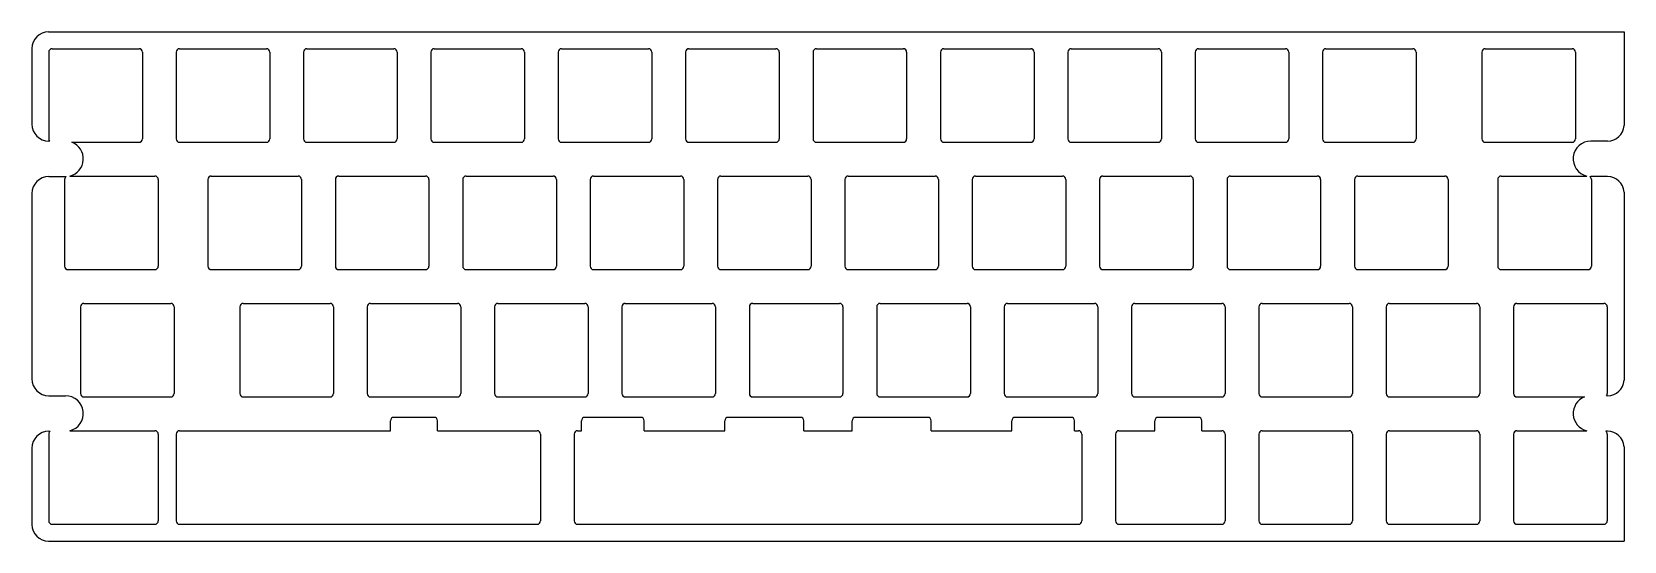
# Model space of a CAD drawing. Header units: millimetres. Extents: x 0 to 238, y -76 to 0.
import ezdxf

# ---------------------------------------------------------------- set-up
doc = ezdxf.new("R2010")
doc.units = ezdxf.units.MM

msp = doc.modelspace()

# ---------------------------------------------------------------- linework, layer by layer
at = {"color": 7, "linetype": 'Continuous', "lineweight": 25}
for p, q in [((2.5, 0), (238.125, 0)), ((238.125, 0), (238.125, -14.0274)), ((0, -2.5), (0, -13.8)), ((2.525, -3.025), (2.525, -16.025)), ((3.025, -2.525), (16.025, -2.525)), ((16.525, -3.025), (16.525, -16.025)), ((21.575, -3.025), (21.575, -16.025)), ((22.075, -2.525), (35.075, -2.525)), ((35.575, -3.025), (35.575, -16.025)), ((40.625, -3.025), (40.625, -16.025)), ((41.125, -2.525), (54.125, -2.525)), ((54.625, -3.025), (54.625, -16.025)), ((59.675, -3.025), (59.675, -16.025)), ((60.175, -2.525), (73.175, -2.525)), ((73.675, -3.025), (73.675, -16.025)), ((78.725, -3.025), (78.725, -16.025)), ((79.225, -2.525), (92.225, -2.525)), ((92.725, -3.025), (92.725, -16.025)), ((97.775, -3.025), (97.775, -16.025)), ((98.275, -2.525), (111.275, -2.525)), ((111.775, -3.025), (111.775, -16.025)), ((116.825, -3.025), (116.825, -16.025)), ((117.325, -2.525), (130.325, -2.525)), ((130.825, -3.025), (130.825, -16.025)), ((135.875, -3.025), (135.875, -16.025)), ((136.375, -2.525), (149.375, -2.525)), ((149.875, -3.025), (149.875, -16.025)), ((154.925, -3.025), (154.925, -16.025)), ((155.425, -2.525), (168.425, -2.525)), ((168.925, -3.025), (168.925, -16.025)), ((173.975, -3.025), (173.975, -16.025)), ((174.475, -2.525), (187.475, -2.525)), ((187.975, -3.025), (187.975, -16.025)), ((193.025, -3.025), (193.025, -16.025)), ((193.525, -2.525), (206.525, -2.525)), ((207.025, -3.025), (207.025, -16.025)), ((216.8375, -3.025), (216.8375, -16.025)), ((217.3375, -2.525), (230.3375, -2.525)), ((230.8375, -3.025), (230.8375, -16.025)), ((2.55, -16.35), (2.64503, -16.35)), ((5.99703, -16.525), (16.025, -16.525)), ((22.075, -16.525), (35.075, -16.525)), ((41.125, -16.525), (54.125, -16.525)), ((60.175, -16.525), (73.175, -16.525)), ((79.225, -16.525), (92.225, -16.525)), ((98.275, -16.525), (111.275, -16.525)), ((117.325, -16.525), (130.325, -16.525)), ((136.375, -16.525), (149.375, -16.525)), ((155.425, -16.525), (168.425, -16.525)), ((174.475, -16.525), (187.475, -16.525)), ((193.525, -16.525), (206.525, -16.525)), ((217.3375, -16.525), (230.3375, -16.525)), ((235.65, -16.35), (233.15, -16.35)), ((2.55, -21.65), (5.05, -21.65)), ((4.90625, -22.075), (4.90625, -35.075)), ((5.676, -21.575), (18.40625, -21.575)), ((18.90625, -22.075), (18.90625, -35.075)), ((26.3375, -22.075), (26.3375, -35.075)), ((26.8375, -21.575), (39.8375, -21.575)), ((40.3375, -22.075), (40.3375, -35.075)), ((45.3875, -22.075), (45.3875, -35.075)), ((45.8875, -21.575), (58.8875, -21.575)), ((59.3875, -22.075), (59.3875, -35.075)), ((64.4375, -22.075), (64.4375, -35.075)), ((64.9375, -21.575), (77.9375, -21.575)), ((78.4375, -22.075), (78.4375, -35.075)), ((83.4875, -22.075), (83.4875, -35.075)), ((83.9875, -21.575), (96.9875, -21.575)), ((97.4875, -22.075), (97.4875, -35.075)), ((102.5375, -22.075), (102.5375, -35.075)), ((103.0375, -21.575), (116.0375, -21.575)), ((116.5375, -22.075), (116.5375, -35.075)), ((121.5875, -22.075), (121.5875, -35.075)), ((122.0875, -21.575), (135.0875, -21.575)), ((135.5875, -22.075), (135.5875, -35.075)), ((140.6375, -22.075), (140.6375, -35.075)), ((141.1375, -21.575), (154.1375, -21.575)), ((154.6375, -22.075), (154.6375, -35.075)), ((159.6875, -22.075), (159.6875, -35.075)), ((160.1875, -21.575), (173.1875, -21.575)), ((173.6875, -22.075), (173.6875, -35.075)), ((178.7375, -22.075), (178.7375, -35.075)), ((179.2375, -21.575), (192.2375, -21.575)), ((192.7375, -22.075), (192.7375, -35.075)), ((197.7875, -22.075), (197.7875, -35.075)), ((198.2875, -21.575), (211.2875, -21.575)), ((211.7875, -22.075), (211.7875, -35.075)), ((219.21875, -22.075), (219.21875, -35.075)), ((219.71875, -21.575), (232.524, -21.575)), ((235.65, -21.65), (233.15, -21.65)), ((233.21875, -22.075), (233.21875, -35.075)), ((0, -24.2), (0, -51.9)), ((238.125, -23.9726), (238.125, -52.1274)), ((5.40625, -35.575), (18.40625, -35.575)), ((26.8375, -35.575), (39.8375, -35.575)), ((45.8875, -35.575), (58.8875, -35.575)), ((64.9375, -35.575), (77.9375, -35.575)), ((83.9875, -35.575), (96.9875, -35.575)), ((103.0375, -35.575), (116.0375, -35.575)), ((122.0875, -35.575), (135.0875, -35.575)), ((141.1375, -35.575), (154.1375, -35.575)), ((160.1875, -35.575), (173.1875, -35.575)), ((179.2375, -35.575), (192.2375, -35.575)), ((198.2875, -35.575), (211.2875, -35.575)), ((219.71875, -35.575), (232.71875, -35.575)), ((7.2875, -41.125), (7.2875, -54.125)), ((7.7875, -40.625), (20.7875, -40.625)), ((21.2875, -41.125), (21.2875, -54.125)), ((31.1, -41.125), (31.1, -54.125)), ((31.6, -40.625), (44.6, -40.625)), ((45.1, -41.125), (45.1, -54.125)), ((50.15, -41.125), (50.15, -54.125)), ((50.65, -40.625), (63.65, -40.625)), ((64.15, -41.125), (64.15, -54.125)), ((69.2, -41.125), (69.2, -54.125)), ((69.7, -40.625), (82.7, -40.625)), ((83.2, -41.125), (83.2, -54.125)), ((88.25, -41.125), (88.25, -54.125)), ((88.75, -40.625), (101.75, -40.625)), ((102.25, -41.125), (102.25, -54.125)), ((107.3, -41.125), (107.3, -54.125)), ((107.8, -40.625), (120.8, -40.625)), ((121.3, -41.125), (121.3, -54.125)), ((126.35, -41.125), (126.35, -54.125)), ((126.85, -40.625), (139.85, -40.625)), ((140.35, -41.125), (140.35, -54.125)), ((145.4, -41.125), (145.4, -54.125)), ((145.9, -40.625), (158.9, -40.625)), ((159.4, -41.125), (159.4, -54.125)), ((164.45, -41.125), (164.45, -54.125)), ((164.95, -40.625), (177.95, -40.625)), ((178.45, -41.125), (178.45, -54.125)), ((183.5, -41.125), (183.5, -54.125)), ((184, -40.625), (197, -40.625)), ((197.5, -41.125), (197.5, -54.125)), ((202.55, -41.125), (202.55, -54.125)), ((203.05, -40.625), (216.05, -40.625)), ((216.55, -41.125), (216.55, -54.125)), ((221.6, -41.125), (221.6, -54.125)), ((222.1, -40.625), (235.1, -40.625)), ((235.6, -41.125), (235.6, -54.125)), ((2.55, -54.45), (5.05, -54.45)), ((7.7875, -54.625), (20.7875, -54.625)), ((31.6, -54.625), (44.6, -54.625)), ((50.65, -54.625), (63.65, -54.625)), ((69.7, -54.625), (82.7, -54.625)), ((88.75, -54.625), (101.75, -54.625)), ((107.8, -54.625), (120.8, -54.625)), ((126.85, -54.625), (139.85, -54.625)), ((145.9, -54.625), (158.9, -54.625)), ((164.95, -54.625), (177.95, -54.625)), ((184, -54.625), (197, -54.625)), ((203.05, -54.625), (216.05, -54.625)), ((222.1, -54.625), (232.20297, -54.625)), ((235.65, -54.45), (235.47997, -54.45)), ((53.65, -59.675), (53.65, -58.175)), ((60.15, -57.675), (54.15, -57.675)), ((60.65, -59.675), (60.65, -58.175)), ((82.19325, -59.675), (82.19325, -58.175)), ((91.0745, -57.675), (82.69325, -57.675)), ((91.5745, -59.675), (91.5745, -58.175)), ((103.6245, -59.675), (103.6245, -58.175)), ((114.9505, -57.675), (104.1245, -57.675)), ((115.4505, -59.675), (115.4505, -58.175)), ((122.6745, -59.675), (122.6745, -58.175)), ((134.0005, -57.675), (123.1745, -57.675)), ((134.5005, -59.675), (134.5005, -58.175)), ((146.5505, -59.675), (146.5505, -58.175)), ((155.43175, -57.675), (147.0505, -57.675)), ((155.93175, -59.675), (155.93175, -58.175)), ((167.95, -59.675), (167.95, -58.175)), ((174.45, -57.675), (168.45, -57.675)), ((174.95, -59.675), (174.95, -58.175)), ((2.525, -60.175), (2.525, -73.175)), ((2.55, -59.75), (2.76161, -59.75)), ((5.676, -59.675), (18.40625, -59.675)), ((18.90625, -60.175), (18.90625, -73.175)), ((21.575, -60.175), (21.575, -73.175)), ((22.075, -59.675), (53.65, -59.675)), ((60.65, -59.675), (75.55625, -59.675)), ((76.05625, -60.175), (76.05625, -73.175)), ((81.10625, -60.175), (81.10625, -73.175)), ((81.60625, -59.675), (82.19325, -59.675)), ((91.5745, -59.675), (103.6245, -59.675)), ((115.4505, -59.675), (122.6745, -59.675)), ((134.5005, -59.675), (146.5505, -59.675)), ((155.93175, -59.675), (156.51875, -59.675)), ((157.01875, -60.175), (157.01875, -73.175)), ((162.06875, -60.175), (162.06875, -73.175)), ((162.56875, -59.675), (167.95, -59.675)), ((174.95, -59.675), (177.95, -59.675)), ((178.45, -60.175), (178.45, -73.175)), ((183.5, -60.175), (183.5, -73.175)), ((184, -59.675), (197, -59.675)), ((197.5, -60.175), (197.5, -73.175)), ((202.55, -60.175), (202.55, -73.175)), ((203.05, -59.675), (216.05, -59.675)), ((216.55, -60.175), (216.55, -73.175)), ((221.6, -60.175), (221.6, -73.175)), ((222.1, -59.675), (232.524, -59.675)), ((235.65, -59.75), (235.36339, -59.75)), ((235.6, -60.175), (235.6, -73.175)), ((0, -62.3), (0, -73.7)), ((238.125, -62.0726), (238.125, -76.2)), ((3.025, -73.675), (18.40625, -73.675)), ((22.075, -73.675), (75.55625, -73.675)), ((81.60625, -73.675), (156.51875, -73.675)), ((162.56875, -73.675), (177.95, -73.675)), ((184, -73.675), (197, -73.675)), ((203.05, -73.675), (216.05, -73.675)), ((222.1, -73.675), (235.1, -73.675)), ((2.5, -76.2), (238.125, -76.2))]:
    msp.add_line(p, q, dxfattribs=at)
for centre, radius, start, end in [((2.5, -2.5), 2.5, 90, 180), ((3.025, -3.025), 0.5, 90, 180), ((16.025, -3.025), 0.5, 0, 90), ((22.075, -3.025), 0.5, 90, 180), ((35.075, -3.025), 0.5, 0, 90), ((41.125, -3.025), 0.5, 90, 180), ((54.125, -3.025), 0.5, 0, 90), ((60.175, -3.025), 0.5, 90, 180), ((73.175, -3.025), 0.5, 0, 90), ((79.225, -3.025), 0.5, 90, 180), ((92.225, -3.025), 0.5, 0, 90), ((98.275, -3.025), 0.5, 90, 180), ((111.275, -3.025), 0.5, 0, 90), ((117.325, -3.025), 0.5, 90, 180), ((130.325, -3.025), 0.5, 0, 90), ((136.375, -3.025), 0.5, 90, 180), ((149.375, -3.025), 0.5, 0, 90), ((155.425, -3.025), 0.5, 90, 180), ((168.425, -3.025), 0.5, 0, 90), ((174.475, -3.025), 0.5, 90, 180), ((187.475, -3.025), 0.5, 0, 90), ((193.525, -3.025), 0.5, 90, 180), ((206.525, -3.025), 0.5, 0, 90), ((217.3375, -3.025), 0.5, 90, 180), ((230.3375, -3.025), 0.5, 0, 90), ((2.55, -13.8), 2.55, 180, 270), ((235.65, -13.87), 2.48, 270, 356.3611028), ((3.025, -16.025), 0.5, 180, 220.5416019), ((5.05, -19), 2.65, 283.663909, 69.0611331), ((16.025, -16.025), 0.5, 270, 0), ((22.075, -16.025), 0.5, 180, 270), ((35.075, -16.025), 0.5, 270, 0), ((41.125, -16.025), 0.5, 180, 270), ((54.125, -16.025), 0.5, 270, 0), ((60.175, -16.025), 0.5, 180, 270), ((73.175, -16.025), 0.5, 270, 0), ((79.225, -16.025), 0.5, 180, 270), ((92.225, -16.025), 0.5, 270, 0), ((98.275, -16.025), 0.5, 180, 270), ((111.275, -16.025), 0.5, 270, 0), ((117.325, -16.025), 0.5, 180, 270), ((130.325, -16.025), 0.5, 270, 0), ((136.375, -16.025), 0.5, 180, 270), ((149.375, -16.025), 0.5, 270, 0), ((155.425, -16.025), 0.5, 180, 270), ((168.425, -16.025), 0.5, 270, 0), ((174.475, -16.025), 0.5, 180, 270), ((187.475, -16.025), 0.5, 270, 0), ((193.525, -16.025), 0.5, 180, 270), ((206.525, -16.025), 0.5, 270, 0), ((217.3375, -16.025), 0.5, 180, 270), ((230.3375, -16.025), 0.5, 270, 0), ((233.15, -19), 2.65, 90, 256.336091), ((2.55, -24.2), 2.55, 90, 180), ((5.40625, -22.075), 0.5, 121.4105617, 180), ((5.05, -19), 2.65, 270, 272.06886), ((18.40625, -22.075), 0.5, 0, 90), ((26.8375, -22.075), 0.5, 90, 180), ((39.8375, -22.075), 0.5, 0, 90), ((45.8875, -22.075), 0.5, 90, 180), ((58.8875, -22.075), 0.5, 0, 90), ((64.9375, -22.075), 0.5, 90, 180), ((77.9375, -22.075), 0.5, 0, 90), ((83.9875, -22.075), 0.5, 90, 180), ((96.9875, -22.075), 0.5, 0, 90), ((103.0375, -22.075), 0.5, 90, 180), ((116.0375, -22.075), 0.5, 0, 90), ((122.0875, -22.075), 0.5, 90, 180), ((135.0875, -22.075), 0.5, 0, 90), ((141.1375, -22.075), 0.5, 90, 180), ((154.1375, -22.075), 0.5, 0, 90), ((160.1875, -22.075), 0.5, 90, 180), ((173.1875, -22.075), 0.5, 0, 90), ((179.2375, -22.075), 0.5, 90, 180), ((192.2375, -22.075), 0.5, 0, 90), ((198.2875, -22.075), 0.5, 90, 180), ((211.2875, -22.075), 0.5, 0, 90), ((219.71875, -22.075), 0.5, 90, 180), ((232.71875, -22.075), 0.5, 0, 59.5345237), ((233.15, -19), 2.65, 266.1541778, 270), ((235.65, -24.13), 2.48, 3.6388972, 90), ((5.40625, -35.075), 0.5, 180, 270), ((18.40625, -35.075), 0.5, 270, 0), ((26.8375, -35.075), 0.5, 180, 270), ((39.8375, -35.075), 0.5, 270, 0), ((45.8875, -35.075), 0.5, 180, 270), ((58.8875, -35.075), 0.5, 270, 0), ((64.9375, -35.075), 0.5, 180, 270), ((77.9375, -35.075), 0.5, 270, 0), ((83.9875, -35.075), 0.5, 180, 270), ((96.9875, -35.075), 0.5, 270, 0), ((103.0375, -35.075), 0.5, 180, 270), ((116.0375, -35.075), 0.5, 270, 0), ((122.0875, -35.075), 0.5, 180, 270), ((135.0875, -35.075), 0.5, 270, 0), ((141.1375, -35.075), 0.5, 180, 270), ((154.1375, -35.075), 0.5, 270, 0), ((160.1875, -35.075), 0.5, 180, 270), ((173.1875, -35.075), 0.5, 270, 0), ((179.2375, -35.075), 0.5, 180, 270), ((192.2375, -35.075), 0.5, 270, 0), ((198.2875, -35.075), 0.5, 180, 270), ((211.2875, -35.075), 0.5, 270, 0), ((219.71875, -35.075), 0.5, 180, 270), ((232.71875, -35.075), 0.5, 270, 0), ((7.7875, -41.125), 0.5, 90, 180), ((20.7875, -41.125), 0.5, 0, 90), ((31.6, -41.125), 0.5, 90, 180), ((44.6, -41.125), 0.5, 0, 90), ((50.65, -41.125), 0.5, 90, 180), ((63.65, -41.125), 0.5, 0, 90), ((69.7, -41.125), 0.5, 90, 180), ((82.7, -41.125), 0.5, 0, 90), ((88.75, -41.125), 0.5, 90, 180), ((101.75, -41.125), 0.5, 0, 90), ((107.8, -41.125), 0.5, 90, 180), ((120.8, -41.125), 0.5, 0, 90), ((126.85, -41.125), 0.5, 90, 180), ((139.85, -41.125), 0.5, 0, 90), ((145.9, -41.125), 0.5, 90, 180), ((158.9, -41.125), 0.5, 0, 90), ((164.95, -41.125), 0.5, 90, 180), ((177.95, -41.125), 0.5, 0, 90), ((184, -41.125), 0.5, 90, 180), ((197, -41.125), 0.5, 0, 90), ((203.05, -41.125), 0.5, 90, 180), ((216.05, -41.125), 0.5, 0, 90), ((222.1, -41.125), 0.5, 90, 180), ((235.1, -41.125), 0.5, 0, 90), ((2.55, -51.9), 2.55, 180, 270), ((235.65, -51.97), 2.48, 270, 356.3611028), ((5.05, -57.1), 2.65, 283.663909, 90), ((7.7875, -54.125), 0.5, 180, 270), ((20.7875, -54.125), 0.5, 270, 0), ((31.6, -54.125), 0.5, 180, 270), ((44.6, -54.125), 0.5, 270, 0), ((50.65, -54.125), 0.5, 180, 270), ((63.65, -54.125), 0.5, 270, 0), ((69.7, -54.125), 0.5, 180, 270), ((82.7, -54.125), 0.5, 270, 0), ((88.75, -54.125), 0.5, 180, 270), ((101.75, -54.125), 0.5, 270, 0), ((107.8, -54.125), 0.5, 180, 270), ((120.8, -54.125), 0.5, 270, 0), ((126.85, -54.125), 0.5, 180, 270), ((139.85, -54.125), 0.5, 270, 0), ((145.9, -54.125), 0.5, 180, 270), ((158.9, -54.125), 0.5, 270, 0), ((164.95, -54.125), 0.5, 180, 270), ((177.95, -54.125), 0.5, 270, 0), ((184, -54.125), 0.5, 180, 270), ((197, -54.125), 0.5, 270, 0), ((203.05, -54.125), 0.5, 180, 270), ((216.05, -54.125), 0.5, 270, 0), ((222.1, -54.125), 0.5, 180, 270), ((233.15, -57.1), 2.65, 110.9388669, 256.336091), ((235.1, -54.125), 0.5, 319.4583981, 0), ((54.15, -58.175), 0.5, 90, 180), ((60.15, -58.175), 0.5, 0, 90), ((82.69325, -58.175), 0.5, 90, 180), ((91.0745, -58.175), 0.5, 0, 90), ((104.1245, -58.175), 0.5, 90, 180), ((114.9505, -58.175), 0.5, 0, 90), ((123.1745, -58.175), 0.5, 90, 180), ((134.0005, -58.175), 0.5, 0, 90), ((147.0505, -58.175), 0.5, 90, 180), ((155.43175, -58.175), 0.5, 0, 90), ((168.45, -58.175), 0.5, 90, 180), ((174.45, -58.175), 0.5, 0, 90), ((2.55, -62.3), 2.55, 90, 180), ((3.025, -60.175), 0.5, 121.7883306, 180), ((18.40625, -60.175), 0.5, 0, 90), ((22.075, -60.175), 0.5, 90, 180), ((75.55625, -60.175), 0.5, 0, 90), ((81.60625, -60.175), 0.5, 90, 180), ((156.51875, -60.175), 0.5, 0, 90), ((162.56875, -60.175), 0.5, 90, 180), ((177.95, -60.175), 0.5, 0, 90), ((184, -60.175), 0.5, 90, 180), ((197, -60.175), 0.5, 0, 90), ((203.05, -60.175), 0.5, 90, 180), ((216.05, -60.175), 0.5, 0, 90), ((222.1, -60.175), 0.5, 90, 180), ((235.1, -60.175), 0.5, 0, 58.2116694), ((235.65, -62.23), 2.48, 3.6388972, 90), ((2.5, -73.7), 2.5, 180, 270), ((3.025, -73.175), 0.5, 180, 270), ((18.40625, -73.175), 0.5, 270, 0), ((22.075, -73.175), 0.5, 180, 270), ((75.55625, -73.175), 0.5, 270, 0), ((81.60625, -73.175), 0.5, 180, 270), ((156.51875, -73.175), 0.5, 270, 0), ((162.56875, -73.175), 0.5, 180, 270), ((177.95, -73.175), 0.5, 270, 0), ((184, -73.175), 0.5, 180, 270), ((197, -73.175), 0.5, 270, 0), ((203.05, -73.175), 0.5, 180, 270), ((216.05, -73.175), 0.5, 270, 0), ((222.1, -73.175), 0.5, 180, 270), ((235.1, -73.175), 0.5, 270, 0)]:
    msp.add_arc(centre, radius, start, end, dxfattribs=at)

doc.saveas('drawing.dxf')
